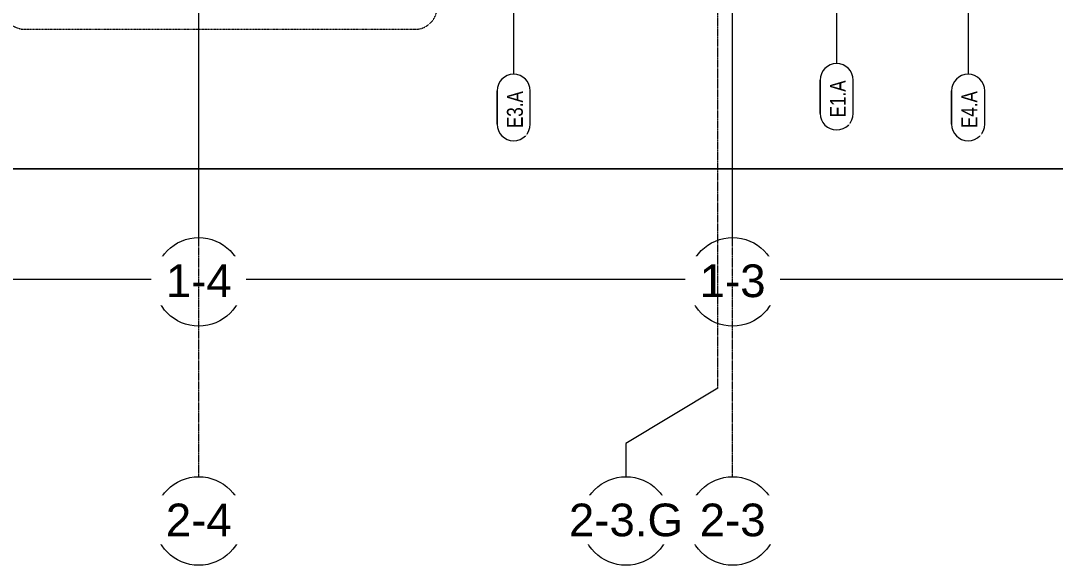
# Model space of a CAD drawing. Header units: inches. Extents: x 23906 to 26716, y -23130 to -20467.
# Drawn here: x 25305 to 25866, y -23107 to -22812 of the extents above; entities that cross this region are included whole.
import ezdxf

# ---------------------------------------------------------------- set-up
doc = ezdxf.new("R2010")
doc.units = ezdxf.units.IN
doc.header["$MEASUREMENT"] = 0
doc.linetypes.add('Dash Dot 3_16_', pattern=[0.3125, 0.1875, -0.0625, 0, -0.0625])
doc.linetypes.add('Grid Line 1_2_', pattern=[0.875, 0.5, -0.125, 0.125, -0.125])
for name, color, linetype, lineweight in [('A-ANNO-SYMB', 150, 'Continuous', 9), ('A-WALL-IDEN', 211, 'Continuous', 9), ('C-TOPO', 7, 'Continuous', 9), ('Conc', 7, 'Continuous', 20), ('S-GRID', 1, 'Continuous', 9), ('S-GRID-IDEN', 1, 'Continuous', 9)]:
    doc.layers.add(name, color=color, linetype=linetype, lineweight=lineweight)
doc.styles.add('Arial', font='arial.ttf', dxfattribs={"height": 17.703593})
doc.styles.add('Century Gothic_1', font='GOTHIC.TTF', dxfattribs={"width": 0.8, "height": 8.622671})

# ---------------------------------------------------------------- blocks, each defined once
blk = doc.blocks.new('Grid - Grid Head - Circle-14747-Enlarged First Floor Plan _East_')
at = {"layer": 'S-GRID-IDEN'}
blk.add_circle((0, 0), 0.25, dxfattribs=at)
blk = doc.blocks.new('Wall Tag - 1_4_-1369832-Enlarged First Floor Plan _East_')
at = {"layer": 'A-WALL-IDEN', "color": 153}
for p, q in [((-0.0822, 0.0968), (0.1053, 0.0968)), ((0.1053, 0.0968), (-0.0822, 0.0968)), ((-0.0822, -0.0907), (0.1053, -0.0907)), ((-0.0822, -0.0907), (0.1053, -0.0907))]:
    blk.add_line(p, q, dxfattribs=at)
for centre, start, end in [((-0.0822, 0.0031), 90, 270), ((-0.0822, 0.0031), 90, 270), ((0.1053, 0.0031), 270, 90), ((0.1053, 0.0031), 270, 90)]:
    blk.add_arc(centre, 0.0937, start, end, dxfattribs=at)

msp = doc.modelspace()

# ---------------------------------------------------------------- linework, layer by layer
at = {"layer": 'A-ANNO-SYMB', "linetype": 'Dash Dot 3_16_'}
msp.add_line((25307.64, -22816.44), (25519.13, -22816.44), dxfattribs=at)
for centre, start, end in [((25307.64, -22804.44), 180, 270), ((25519.13, -22804.44), 270, 0)]:
    msp.add_arc(centre, 12, start, end, dxfattribs=at)
at = {"layer": 'A-WALL-IDEN', "color": 153}
for p, q in [((25747.79, -22792.58), (25747.79, -22834.98)), ((25572.65, -22797.69), (25572.65, -22840.82)), ((25819.09, -22798.43), (25819.09, -22840.82))]:
    msp.add_line(p, q, dxfattribs=at)
at = {"layer": 'C-TOPO'}
for p, q in [((24244.02, -22892.07), (25981.02, -22892.07)), ((25981.02, -22892.07), (24244.02, -22892.07)), ((26363.9, -22952.07), (24207.1, -22952.07)), ((26284.89, -22952.07), (24207.1, -22952.07))]:
    msp.add_line(p, q, dxfattribs=at)
at = {"layer": 'Conc'}
for p, q in [((24244.02, -22892.07), (25981.02, -22892.07)), ((26158.89, -22952.07), (24207.1, -22952.07))]:
    msp.add_line(p, q, dxfattribs=at)
at = {"layer": 'S-GRID', "linetype": 'Grid Line 1_2_'}
for p, q in [((25401.89, -22929.31), (25401.89, -20749.66)), ((25691.39, -22929.31), (25691.39, -20749.66))]:
    msp.add_line(p, q, dxfattribs=at)
at = {"layer": 'S-GRID'}
for p, q in [((25683.39, -23010.9), (25633.54, -23040.87)), ((25633.54, -23040.87), (25633.54, -23058.9))]:
    msp.add_line(p, q, dxfattribs=at)

# ---------------------------------------------------------------- block references
at = {"layer": 'A-WALL-IDEN', "color": 153, "xscale": 95.99999999999994, "yscale": 95.99999999999994, "zscale": 95.99999999999994, "rotation": 89.99999999999991}
for p in [(25748.08, -22854.08), (25572.94, -22859.93), (25819.38, -22859.93)]:
    msp.add_blockref('Wall Tag - 1_4_-1369832-Enlarged First Floor Plan _East_', p, dxfattribs=at)
at = {"layer": 'S-GRID-IDEN', "xscale": 95.99999999999994, "yscale": 95.99999999999994, "zscale": 95.99999999999994}
for p in [(25401.89, -22953.31), (25691.39, -22953.31), (25401.89, -23082.9), (25633.54, -23082.9), (25691.39, -23082.9)]:
    msp.add_blockref('Grid - Grid Head - Circle-14747-Enlarged First Floor Plan _East_', p, dxfattribs=at)

# ---------------------------------------------------------------- next in the draw order: texts
at = {"layer": 'A-WALL-IDEN', "char_height": 8.623, "width": 23.76, "attachment_point": 2, "rotation": 90, "line_spacing_factor": 0.984117, "style": 'Century Gothic_1', "bg_fill": 3, "box_fill_scale": 1.25, "bg_fill_color": 0, "bg_fill_transparency": 0}
for s, insert in [('E1.A', (25744.15, -22854.11)), ('E3.A', (25569.01, -22859.96)), ('E4.A', (25815.45, -22859.96))]:
    msp.add_mtext(s, dxfattribs=dict(at, insert=insert))
at = {"layer": 'S-GRID-IDEN', "char_height": 17.704, "width": 42.552, "attachment_point": 2, "line_spacing_factor": 0.938532, "style": 'Arial', "bg_fill": 3, "box_fill_scale": 1.25, "bg_fill_color": 0, "bg_fill_transparency": 0}
for s, insert in [('1-4', (25401.89, -22943.87)), ('1-3', (25691.39, -22943.87)), ('2-4', (25401.89, -23073.47)), ('2-3', (25691.39, -23073.47))]:
    msp.add_mtext(s, dxfattribs=dict(at, insert=insert))

# ---------------------------------------------------------------- next in the draw order: linework, layer by layer
at = {"layer": 'S-GRID', "linetype": 'Grid Line 1_2_'}
for p, q in [((25401.89, -23058.9), (25401.89, -20902.43)), ((25683.39, -23010.9), (25683.39, -20902.43)), ((25691.39, -23058.9), (25691.39, -20902.43))]:
    msp.add_line(p, q, dxfattribs=at)

# ---------------------------------------------------------------- next in the draw order: texts
at = {"layer": 'S-GRID-IDEN', "insert": (25633.54, -23073.47), "char_height": 17.704, "width": 73.656, "attachment_point": 2, "line_spacing_factor": 0.938532, "style": 'Arial', "bg_fill": 3, "box_fill_scale": 1.25, "bg_fill_color": 0, "bg_fill_transparency": 0}
msp.add_mtext('2-3.G', dxfattribs=at)

doc.saveas('drawing.dxf')
